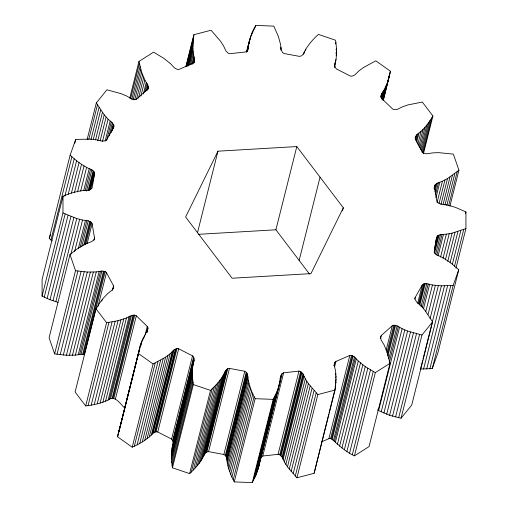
<?xml version="1.0" encoding="UTF-8"?>
<svg xmlns="http://www.w3.org/2000/svg" width="508" height="508" viewBox="0 0 508 508"><rect width="100%" height="100%" fill="white"/><g stroke="black" fill="none" stroke-linecap="round" stroke-linejoin="round"><path stroke-width="0.76" d="M455.943 268.313L465.919 228.606L465.938 211.893L455.066 207.22L446.373 204.775L440.652 203.994L437.667 202.508L436.81 201.111L434.372 186.804L434.765 185.268L437.147 183.191L442.424 181.248L447.497 178.575L458.927 170.25L453.371 154.121L438.575 152.648L432.638 152.889L427.025 153.791L423.697 153.206L422.434 152.089L415.404 139.008L415.252 137.42L416.776 134.734L421.081 131.35L424.967 127.311L428.523 122.834L432.918 116.014L422.326 102.07L407.956 104.908L402.45 106.826L397.459 109.296L394.183 109.684L392.608 108.998L381.641 98.381L380.936 96.907L381.521 93.878L384.41 89.389L387.699 81.756L390.392 71.209L375.818 60.82L363.258 67.666L358.75 71.088L354.895 74.905L351.942 76.232L350.215 76.01L336.417 68.936C333.337 66.529 335.699 62.535 336.004 59.468C336.899 53.086 336.563 46.59 335.559 40.24L318.408 34.404C313.588 38.748 309.194 43.625 305.816 49.187C304.108 51.803 303.378 56.331 299.466 56.382L284.137 53.537L282.632 52.661L281.178 49.835L280.587 44.514L278.327 36.366L273.78 26.118L255.721 25.4C251.073 33.376 248.749 42.38 246.748 51.314L245.275 52.007L229.921 53.67L228.263 53.264L225.92 50.971L223.609 45.993L220.523 41.173L211.068 30.232L193.865 34.715L185.814 66.783M58.007 302.368L50.025 299.707L42.062 296.139L42.1 279.413L63.005 196.19C69.266 193.529 75.832 191.541 82.575 190.602C85.757 189.929 90.399 191.262 92.183 187.687L94.634 173.577C94.171 169.602 89.37 169.164 86.608 167.392C80.588 164.078 75.108 159.849 70.142 155.111L75.73 139.414L90.526 139.109L96.469 139.783L102.089 141.141L105.385 140.824L106.68 139.802L113.741 127.267L113.925 125.692L112.376 122.898L108.102 119.164L104.223 114.846L96.329 102.914L106.934 89.789L121.31 93.751L126.803 96.082L131.782 98.965L135.058 99.606L136.633 99.035L147.644 89.287L148.323 87.852L147.758 84.779L144.888 80.048L141.637 72.18L138.963 61.43L153.587 52.165L163.671 58.223L170.605 63.754L174.428 67.882L177.406 69.431L179.114 69.348L192.951 63.36L194.088 62.211L194.596 59.169L193.383 53.905L192.9 48.406L193.865 34.715M42.062 296.139L62.967 212.922L63.005 196.19M465.919 228.606L452.114 233.147L446.335 234.175L440.595 234.525L437.604 235.756L436.74 237.109L434.289 251.219L434.645 252.794L437.032 255.029L442.297 257.416L449.847 262.185L458.781 269.685L453.174 285.363L441.414 285.833L432.441 284.994L426.815 283.667L423.52 283.985L422.243 284.994L415.144 297.529L414.998 299.11L416.528 301.917L420.821 305.632L424.682 309.963L432.594 321.888L421.957 335.007L407.594 331.057L402.107 328.695L397.148 325.838L393.833 325.19L392.271 325.774L381.279 335.515L380.6 336.944L381.127 340.011L384.023 344.729L387.286 352.622L389.96 363.366L375.342 372.631L365.252 366.579L358.305 361.023L354.457 356.908L351.517 355.365L349.809 355.448L335.953 361.448L334.804 362.579L334.327 365.627L335.528 370.878L336.004 376.409L335.928 382.067L335.02 390.074L317.856 394.57L308.381 383.635L305.314 378.803L302.984 373.844L300.666 371.532L298.971 371.119L283.648 372.789L282.15 373.539L258.553 467.392L255.816 475.361L252.286 482.6L234.239 481.901L255.143 398.678C252.095 392.881 249.619 386.734 248.317 380.295C247.593 377.215 248.431 372.713 244.786 371.259L229.457 368.414L227.749 368.694L225.431 370.821L204.534 454.044C201.403 461.747 195.631 468.027 189.617 473.615L172.441 467.792C171.323 460.572 170.955 453.123 172.485 445.935L194.126 360.159L193.65 357.086L192.507 355.867L178.67 348.78L176.981 348.564L174.009 349.872L170.174 353.708L165.652 357.111L153.111 363.976L132.207 447.199L117.589 436.804L139.586 348.539C140.494 340.9 146.177 334.943 147.949 327.882L147.269 326.396L136.315 315.805L134.741 315.112L131.432 315.493L126.454 317.983L118.091 320.681L106.597 322.726L96.012 308.781L100.4 301.968L103.956 297.485L107.823 293.459L112.109 290.055L113.678 287.376L113.519 285.788L106.477 272.688L105.188 271.589L101.898 271.012L96.266 271.92L87.306 272.047L75.521 270.675L69.996 254.552L76.473 249.415L81.407 246.202L86.5 243.548L91.764 241.592L94.158 239.528L94.513 237.985L92.113 223.691L91.243 222.269L88.259 220.783L82.531 220.034L76.733 218.529L62.967 212.922M172.441 467.792L193.345 384.569C192.176 376.917 191.776 368.967 193.726 361.417M247.853 50.089L249.434 40.621M257.785 470.052L278.689 386.829C280.784 382.619 279.438 377.368 282.15 373.539M260.731 457.429L262.744 456.013L278.066 454.343L279.762 454.755L282.08 457.06L284.41 462.026L287.477 466.858L296.951 477.787L314.115 473.297L327.101 420.694M259.594 462.096L258.553 467.392M117.589 436.804L139.586 348.539M52.146 240.983L49.238 238.335L70.142 155.111M74.771 143.231L75.73 139.414M50.971 239.954L71.876 156.731M64.827 196.202L74.225 158.794M68.18 194.354L76.619 160.763M44.24 297.193L65.145 213.97M71.387 193.135L79.058 162.592M47.13 298.507L68.034 215.284M87.122 139.56L96.329 102.914M74.441 192.564L81.54 164.313M88.805 139.287L97.434 104.927M50.025 299.707L70.93 216.491M77.534 191.884L84.049 165.925M90.983 139.611L99.035 107.544M93.383 139.071L100.673 110.058M52.953 300.8L73.857 217.576M80.664 191.065L86.608 167.392M95.51 139.986L102.413 112.503M55.829 301.752L76.733 218.529M83.649 190.83L89.211 168.694M85.166 190.633L90.538 169.253M97.701 140.805L104.223 114.846M69.996 254.552L49.092 337.769L54.616 353.892L66.402 355.27L75.362 355.143L81.001 354.228L84.284 354.806L105.188 271.589M86.506 191.129L91.878 169.748M70.815 254.47L79.642 219.348M100.165 140.722L106.108 117.056M88.1 190.608L93.091 170.758M88.9 190.405L93.694 171.317M89.643 190.322L94.24 171.996M74.67 251.339L82.531 220.034M102.54 141.307L108.102 119.164M90.608 189.611L94.634 173.577M105.175 140.976L110.16 121.126M78.302 248.787L85.401 220.536M106.642 140.36L111.246 122.041M80.118 247.409L86.83 220.688M109.118 135.877L112.376 122.898M54.616 353.892L75.521 270.675M81.737 246.742L88.259 220.783M111.106 132.594L113.214 124.193M112.065 130.975L113.602 124.866M83.788 245.091L89.732 221.424M113.157 128.74L113.925 125.692M113.36 128.791L113.741 127.267M57.017 354.292L77.921 271.069M84.728 244.685L90.481 221.78M85.681 244.411L91.243 222.269M87.128 243.542L92.113 223.691M60.166 354.724L81.07 271.507M63.297 355.06L84.201 271.837M93.942 240.278L94.513 237.985M129.756 98.076L138.963 61.43M130.556 98.749L139.376 63.627M66.402 355.27L87.306 272.047M131.794 99.384L140.037 66.554M133.115 99.936L140.786 69.399M69.431 355.352L90.335 272.129M134.734 99.663L141.637 72.18M136.474 99.314L142.615 74.879M72.428 355.308L93.332 272.091M138.506 98.133L143.688 77.521M75.362 355.143L96.266 271.92M140.862 96.082L144.888 80.048M143.351 93.936L146.228 82.487M78.213 354.794L99.117 271.57M144.856 92.05L146.964 83.649M79.623 354.559L100.527 271.336M146.228 90.888L147.758 84.779M147.174 90.075L148.133 86.258M81.001 354.228L101.898 271.012M147.53 90.037L148.298 86.982M147.942 89.376L148.323 87.852M82.588 354.425L103.492 271.202M83.395 354.546L104.299 271.323M96.012 308.781L75.108 392.005L85.693 405.949C93.389 405.028 101.086 403.377 108.128 400.063C114.821 394.481 120.32 404.12 124.72 408.026M98.038 306.28L106.477 272.688M101.752 301.193L102.133 299.669M112.37 290.373L113.519 285.788M113.29 288.906L113.678 287.376M85.693 405.949L106.597 322.726M88.055 405.657L108.96 322.434M91.186 405.155L112.09 321.939M94.221 404.578L115.126 321.354M97.187 403.898L118.091 320.681M100.07 403.111L120.968 319.888M186.061 66.707L193.535 36.925M186.487 66.554L193.199 39.834M187.039 66.383L192.983 42.716M102.87 402.222L123.774 318.999M187.896 65.43L192.881 45.58M188.487 65.964L192.9 48.406M189.611 64.929L193.065 51.187M105.55 401.206L126.454 317.983M190.697 64.592L193.383 53.905M191.941 64.211L193.859 56.578M108.128 400.063L129.032 316.84M192.653 63.989L194.189 57.887M193.637 62.986L194.596 59.169M109.341 399.409L130.245 316.186M194.45 60.636L193.872 62.928L194.335 61.392M110.528 398.716L131.432 315.493M112.109 398.424L133.013 315.208M112.903 398.323L133.807 315.106M113.836 398.335L134.741 315.112M115.411 399.021L136.315 315.805M118.027 434.613L140.354 345.764M120.32 426.263L136.817 360.597M137.198 359.073L138.347 354.495M138.735 352.965L139.884 348.386M140.265 346.856L141.224 343.04M140.849 345.745L142.189 340.398M142.704 340.138L143.281 337.845M143.923 337.712L144.494 335.42M145.161 334.797L147.269 326.396M146.799 332.461L147.949 327.882M146.952 332.556L147.911 328.74M132.207 447.199L134.322 446.227L155.226 363.004M134.322 446.227L137.096 444.868L158.001 361.645M137.096 444.868L139.725 443.433L160.63 360.21M139.725 443.433L142.297 441.922L163.195 358.699M142.297 441.922L144.748 440.334L165.652 357.111M197.441 232.874L217.964 151.181L296.805 146.571L343.306 207.791L342.538 210.845M144.748 440.334L147.06 438.677L167.964 355.454M147.06 438.677L149.269 436.931L170.174 353.708M246.532 52.426L250.203 37.96M247.066 51.251L248.406 45.904M249.022 43.713L249.599 41.421M249.98 39.897L251.13 35.312M247.225 51.429L248.285 47.244M251.593 34.944L252.171 32.652M149.269 436.931L151.289 435.083L172.187 351.86M252.584 33.071L253.346 30.016M151.289 435.083L152.229 434.111L173.133 350.888M254.076 29.68L254.654 27.394M152.229 434.111L153.111 433.095L174.009 349.872M255.143 27.692L255.721 25.4M153.111 433.095L154.476 432.371L175.381 349.148M154.476 432.371L155.181 432.041L176.085 348.818M155.181 432.041L156.077 431.787L176.981 348.564M172.485 445.935L173.222 443.382L172.993 441.154L171.602 439.083L157.766 432.003L178.67 348.78M171.602 439.083L192.507 355.867M172.745 440.309L193.65 357.086M172.993 441.154L193.897 357.93M173.082 441.897L193.986 358.673M171.996 448.564L194.126 360.159M171.672 451.256L192.576 368.033M171.494 454.025L192.399 370.808M171.475 456.844L192.38 373.621M171.558 459.715L192.462 376.491M171.774 462.604L192.678 379.387M172.11 465.538L193.015 382.314M280.619 48.724L281.007 47.2M280.753 50.044L281.134 48.514M189.617 473.615L210.515 390.392C216.535 384.804 222.307 378.524 225.431 370.821M191.287 472.072L212.192 388.849M193.402 469.957L214.306 386.734M195.434 467.811L216.338 384.588M197.326 465.639L218.23 382.422M199.079 463.417L219.983 380.194M200.717 461.15L221.621 377.927M303.587 54.286L303.974 52.756M202.19 458.813L223.088 375.596M304.14 53.073L304.527 51.549M203.479 456.451L224.384 373.228M305.435 50.711L305.816 49.187M204.051 455.263L224.949 372.04M204.534 454.044L205.569 452.958L226.473 369.735M205.569 452.958L206.146 452.418L227.051 369.195M206.146 452.418L206.845 451.917L227.749 368.694M206.845 451.917L208.553 451.637L229.457 368.414M309.588 274.149L275.901 229.794L296.805 146.571M234.239 481.901C231.191 476.104 228.714 469.957 227.413 463.518C226.689 460.432 227.527 455.936 223.882 454.482L244.786 371.259M225.355 455.352L246.259 372.129M225.876 456.082L246.78 372.859M226.225 456.775L247.129 373.551M226.828 458.165L247.733 374.942M226.886 459.505L247.79 376.282M226.993 460.832L247.898 377.615M227.413 463.518L248.317 380.295M228.009 466.198L248.914 382.975M228.784 468.916L249.688 385.693M335.509 43.986L335.896 42.462M229.679 471.634L250.584 388.41M336.048 49.828L336.429 48.298M335.966 53.467L336.544 51.175M230.715 474.383L251.619 391.16M336.105 55.512L336.486 53.988M334.474 65.576L336.004 59.468M334.556 65.913L335.515 62.097M334.518 67.64L334.905 66.116M231.902 477.12L252.806 393.903M233.191 479.85L254.095 396.627M299.155 260.407L320.053 177.184M252.286 482.6L273.19 399.377L276.72 392.138L278.689 386.829M253.346 480.638L274.25 397.421M254.635 477.996L275.539 394.773M255.816 475.361L276.72 392.138M280.092 378.543L280.67 376.25M280.13 379.47L281.286 374.885M274.098 403.523L274.676 401.237M280.238 379.095L280.619 377.565M256.889 472.707L277.793 389.484M278.2 388.036L279.349 383.451M279.737 381.927L281.635 374.205M262.744 456.013L283.648 372.789M278.066 454.343L298.971 371.119M279.762 454.755L300.666 371.532M280.473 455.308L301.377 372.085M281.038 455.892L301.942 372.669M282.08 457.06L302.984 373.844M282.55 458.311L303.454 375.088M283.108 459.556L304.013 376.339M284.41 462.026L305.314 378.803M285.864 464.452L306.769 381.229M287.477 466.858L308.381 383.635M380.752 96.933L381.521 93.878M381.165 97.415L382.314 92.837M381.324 98.584L383.051 91.713M381.914 99.314L384.41 89.389M289.249 469.227L310.153 386.004M382.365 99.911L385.629 86.931M382.886 99.651L386.721 84.379M383.095 100.082L390.392 71.209M383.178 100.425L389.96 73.406M383.356 99.917L389.306 76.251M291.135 471.551L312.039 388.328M293.148 473.85L314.052 390.627M295.262 476.117L316.166 392.894M296.951 477.787L317.856 394.57M333.978 365.69L334.556 363.398M334.074 365.671L334.804 362.579M334.613 366.795L335.953 361.448M335.458 375.152L335.839 373.621M335.623 377.933L336.004 376.409M335.464 381.508L336.042 379.216M335.54 383.591L335.928 382.067M335.115 387.248L335.693 384.956M327.489 419.17L328.638 414.585M329.025 413.061L335.35 387.864M314.115 473.297L335.02 390.074M321.977 441.668L328.905 438.671L349.809 355.448M328.905 438.671L330.613 438.588L351.517 355.365M389.96 363.366L369.056 446.589L354.438 455.854C345.592 451.898 338.633 445.002 331.483 438.899L352.387 355.676M332.181 439.312L353.085 356.089M333.553 440.131L354.457 356.908M334.435 441.204L355.333 357.981M335.369 442.239L356.273 359.023M337.401 444.246L358.305 361.023M415.163 138.157L415.55 136.627M415.373 138.265L415.95 135.973M415.436 140.081L416.776 134.734M416.179 140.837L417.906 133.966M339.592 446.176L360.49 362.953M416.7 142.316L418.998 133.153M417.817 144.329L421.081 131.35M341.916 448.018L362.82 364.795M418.859 146.196L423.075 129.4M419.792 147.93L424.967 127.311M344.348 449.796L365.252 366.579M420.656 149.562L426.79 125.133M421.43 151.079L428.523 122.834M346.9 451.498L367.805 368.275M422.129 152.502L430.181 120.434M422.948 153.067L431.768 117.945M423.52 153.429L432.918 116.014M349.555 453.136L370.459 369.913M380.213 338.474L380.6 336.944M380.511 338.569L381.279 335.515M352.311 454.711L373.215 371.488M354.438 455.854L375.342 372.631M386.137 350.209L392.271 325.774M386.931 352.673L393.833 325.19M387.28 355.035L394.76 325.26M387.902 355.968L395.573 325.425M388.899 358.667L397.148 325.838M389.293 362.502L398.31 326.612M433.997 188.322L434.765 185.268M434.353 188.424L435.312 184.607M432.594 321.888L411.696 405.105L401.053 418.224L389.579 415.284L378.625 410.578L399.529 327.355M434.581 189.452L435.921 184.106M435.038 191.586L437.147 183.191M435.597 194.259L438.474 182.804M381.203 411.918L402.107 328.695M435.966 197.606L439.801 182.34M383.889 413.163L404.793 329.946M437.051 202.629L442.424 181.248M414.763 299.053L415.144 297.529M439.02 203.651L444.964 179.978M386.69 414.28L407.594 331.057M440.976 204.534L447.497 178.575M417.64 303.32L422.243 284.994M389.579 415.284L410.483 332.061M443.078 204.514L449.986 177.032M418.529 303.835L423.52 283.985M419.221 304.381L424.402 283.769M435.591 241.687L436.74 237.109M419.83 305.098L425.202 283.718M444.938 205.149L452.418 175.374M434.537 247.974L437.604 235.756M392.538 416.179L413.442 332.962M434.162 252.12L438.385 235.325M421.062 306.578L426.815 283.667M434.518 253.352L439.122 235.026M446.773 205.683L454.831 173.615M435.61 254.375L440.595 234.525M422.237 307.759L428.187 284.093M395.567 417.011L416.471 333.788M448.735 205.321L457.175 171.729M423.45 308.864L429.584 284.436M436.861 255.137L442.036 234.525M449.917 206.134L458.927 170.25M438.087 255.835L443.452 234.455M398.666 417.735L419.57 334.512M425.729 311.721L432.441 284.994M440.576 257.086L446.335 234.175M401.053 418.224L421.957 335.007M428.073 314.42L435.362 285.407M443.078 258.185L449.218 233.75M430.117 318.51L438.36 285.68M445.402 259.867L452.114 233.147M422.624 360.655L420.51 369.056L432.276 368.586L437.877 352.908L458.781 269.685M423.005 359.131L441.414 285.833M447.732 261.436L455.016 232.423M450.063 262.858L457.924 231.553M423.589 369.081L444.494 285.858M452.399 264.16L460.839 230.569M465.55 213.417L465.938 211.893M426.707 368.992L447.611 285.775M454.539 266.148L463.74 229.502M429.87 368.821L450.774 285.598M432.276 368.586L453.174 285.363M118.681 431.762L120.104 426.942M49.238 238.335L50.565 234.594M248.234 48.558L246.755 51.27M217.964 151.181L185.617 217.005L232.118 278.225L310.959 273.621L343.306 207.791M198.634 234.309L275.901 229.794M255.143 398.678L273.19 399.377M156.077 431.787L157.766 432.003M208.553 451.637L223.882 454.482M193.345 384.569L210.515 390.392M330.613 438.588L331.483 438.899M377.406 409.835L378.625 410.578M138.494 353.581L153.111 363.976"/></g></svg>
